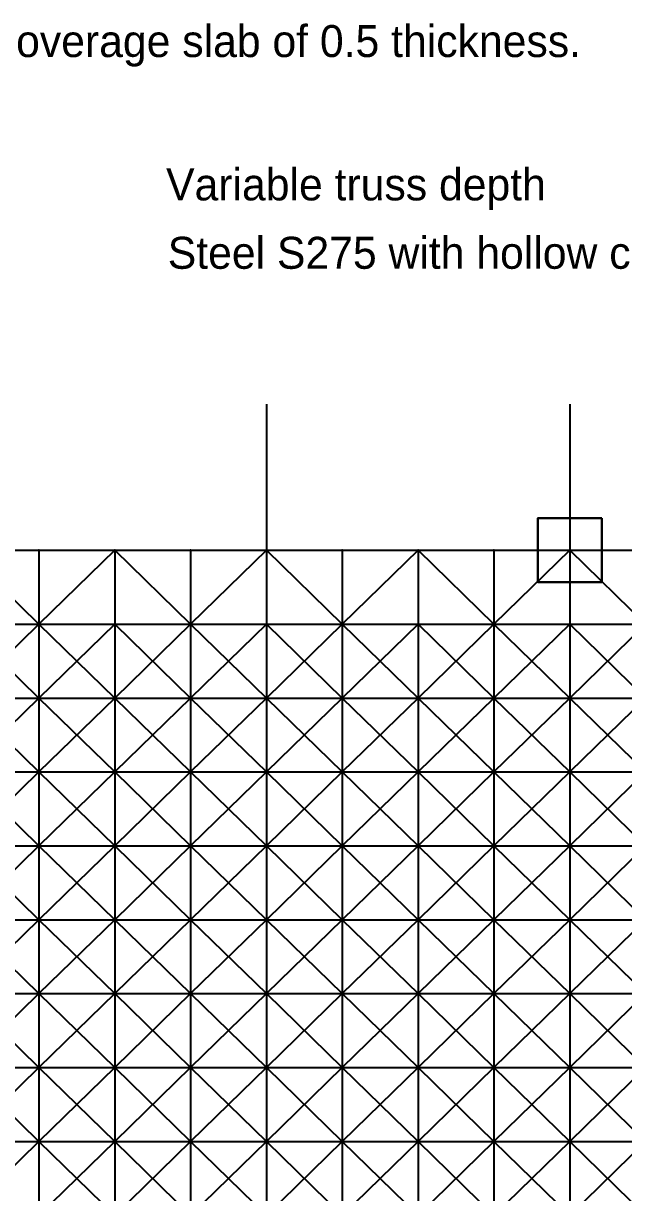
# Model space of a CAD drawing. Header units: millimetres. Extents: x -7.6 to 39, y -2.6 to 21.4.
# Drawn here: x 7.95 to 15.48, y 6.76 to 21.39 of the extents above; entities that cross this region are included whole.
import ezdxf

# ---------------------------------------------------------------- set-up
doc = ezdxf.new("R2010")
doc.units = ezdxf.units.MM
doc.linetypes.add('AM_ISO08W050x2', pattern=[9, 6, -0.75, 1.5, -0.75])
doc.layers.add('01_01_parede exterior', color=5, linetype='Continuous', lineweight=30)
for name, color, linetype in [('01_09_eixos', 124, 'AM_ISO08W050x2'), ('01_14_legenda_desenho', 252, 'Continuous'), ('Bars', 7, 'Continuous'), ('Fixed Nodes', 7, 'Continuous'), ('Nodes', 7, 'Continuous')]:
    doc.layers.add(name, color=color, linetype=linetype)

msp = doc.modelspace()

# ---------------------------------------------------------------- linework, layer by layer
at = {"layer": '01_01_parede exterior'}
msp.add_lwpolyline([(15.2, 15.2), (14.4, 15.2), (14.4, 14.4), (15.2, 14.4)], close=True, dxfattribs=at)
at = {"layer": '01_09_eixos'}
for p, q in [((11, 16.627), (11, -2.161)), ((14.8, 16.627), (14.8, -2.161)), ((-1.398, 14.8), (38.964, 14.8)), ((-1.398, 7.4), (38.964, 7.4))]:
    msp.add_line(p, q, dxfattribs=at)
msp.add_lwpolyline([(-1.398, 11.1), (38.964, 11.1)], dxfattribs=at)
at = {"layer": 'Bars'}
for points in [[(7.2, 14.8, 0), (8.15, 14.8, 0)], [(7.2, 14.8, 0), (8.15, 13.875, 0)], [(7.2, 14.8, 0), (8.15, 13.875, -0.8)], [(8.15, 14.8, 0), (8.15, 13.875, 0)], [(8.15, 14.8, 0), (9.1, 14.8, 0)], [(8.15, 14.8, 0), (8.15, 13.875, -0.8)], [(9.1, 14.8, 0), (8.15, 13.875, 0)], [(9.1, 14.8, 0), (8.15, 13.875, -0.8)], [(9.1, 14.8, 0), (9.1, 13.875, 0)], [(9.1, 14.8, 0), (10.05, 14.8, 0)], [(9.1, 14.8, 0), (9.1, 13.875, -0.8)], [(9.1, 14.8, 0), (10.05, 13.875, 0)], [(9.1, 14.8, 0), (10.05, 13.875, -0.8)], [(10.05, 14.8, 0), (10.05, 13.875, 0)], [(10.05, 14.8, 0), (11, 14.8, 0)], [(10.05, 14.8, 0), (10.05, 13.875, -0.8)], [(11, 14.8, 0), (10.05, 13.875, 0)], [(11, 14.8, 0), (10.05, 13.875, -0.8)], [(11, 14.8, 0), (11, 13.875, 0)], [(11, 14.8, 0), (11.95, 14.8, 0)], [(11, 14.8, 0), (11, 13.875, -0.8)], [(11, 14.8, 0), (11.95, 13.875, 0)], [(11, 14.8, 0), (11.95, 13.875, -0.8)], [(11.95, 14.8, 0), (11.95, 13.875, 0)], [(11.95, 14.8, 0), (12.9, 14.8, 0)], [(11.95, 14.8, 0), (11.95, 13.875, -0.8)], [(12.9, 14.8, 0), (11.95, 13.875, 0)], [(12.9, 14.8, 0), (11.95, 13.875, -0.8)], [(12.9, 14.8, 0), (12.9, 13.875, 0)], [(12.9, 14.8, 0), (13.85, 14.8, 0)], [(12.9, 14.8, 0), (12.9, 13.875, -0.8)], [(12.9, 14.8, 0), (13.85, 13.875, 0)], [(12.9, 14.8, 0), (13.85, 13.875, -0.8)], [(13.85, 14.8, 0), (13.85, 13.875, 0)], [(13.85, 14.8, 0), (14.8, 14.8, 0)], [(13.85, 14.8, 0), (13.85, 13.875, -0.8)], [(14.8, 14.8, 0), (13.85, 13.875, 0)], [(14.8, 14.8, 0), (13.85, 13.875, -0.8)], [(14.8, 14.8, 0), (14.8, 13.875, 0)], [(14.8, 14.8, 0), (15.75, 14.8, 0)], [(14.8, 14.8, 0), (14.8, 13.875, -0.8)], [(14.8, 14.8, 0), (15.75, 13.875, 0)], [(14.8, 14.8, 0), (15.75, 13.875, -0.8)], [(7.2, 13.875, 0), (8.15, 13.875, 0)], [(7.2, 13.875, -0.8), (8.15, 13.875, -0.8)], [(7.2, 13.875, 0), (8.15, 13.875, -0.8)], [(8.15, 13.875, 0), (7.2, 12.95, 0)], [(7.2, 13.875, -0.8), (8.15, 12.95, -0.8)], [(8.15, 13.875, -0.8), (7.2, 12.95, 0)], [(8.15, 13.875, 0), (8.15, 13.875, -0.8)], [(8.15, 13.875, 0), (8.15, 12.95, 0)], [(8.15, 13.875, -0.8), (8.15, 12.95, -0.8)], [(8.15, 13.875, 0), (9.1, 13.875, 0)], [(8.15, 13.875, -0.8), (9.1, 13.875, -0.8)], [(8.15, 13.875, -0.8), (9.1, 13.875, 0)], [(8.15, 13.875, -0.8), (8.15, 12.95, 0)], [(8.15, 13.875, 0), (9.1, 12.95, 0)], [(9.1, 13.875, -0.8), (8.15, 12.95, -0.8)], [(8.15, 13.875, -0.8), (9.1, 12.95, 0)], [(9.1, 13.875, 0), (9.1, 13.875, -0.8)], [(9.1, 13.875, 0), (9.1, 12.95, 0)], [(9.1, 13.875, -0.8), (9.1, 12.95, -0.8)], [(9.1, 13.875, 0), (10.05, 13.875, 0)], [(9.1, 13.875, -0.8), (10.05, 13.875, -0.8)], [(9.1, 13.875, 0), (10.05, 13.875, -0.8)], [(9.1, 13.875, -0.8), (9.1, 12.95, 0)], [(10.05, 13.875, 0), (9.1, 12.95, 0)], [(9.1, 13.875, -0.8), (10.05, 12.95, -0.8)], [(10.05, 13.875, -0.8), (9.1, 12.95, 0)], [(10.05, 13.875, 0), (10.05, 13.875, -0.8)], [(10.05, 13.875, 0), (10.05, 12.95, 0)], [(10.05, 13.875, -0.8), (10.05, 12.95, -0.8)], [(10.05, 13.875, 0), (11, 13.875, 0)], [(10.05, 13.875, -0.8), (11, 13.875, -0.8)], [(10.05, 13.875, -0.8), (11, 13.875, 0)], [(10.05, 13.875, -0.8), (10.05, 12.95, 0)], [(10.05, 13.875, 0), (11, 12.95, 0)], [(11, 13.875, -0.8), (10.05, 12.95, -0.8)], [(10.05, 13.875, -0.8), (11, 12.95, 0)], [(11, 13.875, 0), (11, 13.875, -0.8)], [(11, 13.875, 0), (11, 12.95, 0)], [(11, 13.875, -0.8), (11, 12.95, -0.8)], [(11, 13.875, 0), (11.95, 13.875, 0)], [(11, 13.875, -0.8), (11.95, 13.875, -0.8)], [(11, 13.875, 0), (11.95, 13.875, -0.8)], [(11, 13.875, -0.8), (11, 12.95, 0)], [(11.95, 13.875, 0), (11, 12.95, 0)], [(11, 13.875, -0.8), (11.95, 12.95, -0.8)], [(11.95, 13.875, -0.8), (11, 12.95, 0)], [(11.95, 13.875, 0), (11.95, 13.875, -0.8)], [(11.95, 13.875, 0), (11.95, 12.95, 0)], [(11.95, 13.875, -0.8), (11.95, 12.95, -0.8)], [(11.95, 13.875, 0), (12.9, 13.875, 0)], [(11.95, 13.875, -0.8), (12.9, 13.875, -0.8)], [(11.95, 13.875, -0.8), (12.9, 13.875, 0)], [(11.95, 13.875, -0.8), (11.95, 12.95, 0)], [(11.95, 13.875, 0), (12.9, 12.95, 0)], [(12.9, 13.875, -0.8), (11.95, 12.95, -0.8)], [(11.95, 13.875, -0.8), (12.9, 12.95, 0)], [(12.9, 13.875, 0), (12.9, 13.875, -0.8)], [(12.9, 13.875, 0), (12.9, 12.95, 0)], [(12.9, 13.875, -0.8), (12.9, 12.95, -0.8)], [(12.9, 13.875, 0), (13.85, 13.875, 0)], [(12.9, 13.875, -0.8), (13.85, 13.875, -0.8)], [(12.9, 13.875, 0), (13.85, 13.875, -0.8)], [(12.9, 13.875, -0.8), (12.9, 12.95, 0)], [(13.85, 13.875, 0), (12.9, 12.95, 0)], [(12.9, 13.875, -0.8), (13.85, 12.95, -0.8)], [(13.85, 13.875, -0.8), (12.9, 12.95, 0)], [(13.85, 13.875, 0), (13.85, 13.875, -0.8)], [(13.85, 13.875, 0), (13.85, 12.95, 0)], [(13.85, 13.875, -0.8), (13.85, 12.95, -0.8)], [(13.85, 13.875, 0), (14.8, 13.875, 0)], [(13.85, 13.875, -0.8), (14.8, 13.875, -0.8)], [(13.85, 13.875, -0.8), (14.8, 13.875, 0)], [(13.85, 13.875, -0.8), (13.85, 12.95, 0)], [(13.85, 13.875, 0), (14.8, 12.95, 0)], [(14.8, 13.875, -0.8), (13.85, 12.95, -0.8)], [(13.85, 13.875, -0.8), (14.8, 12.95, 0)], [(14.8, 13.875, 0), (14.8, 13.875, -0.8)], [(14.8, 13.875, 0), (14.8, 12.95, 0)], [(14.8, 13.875, -0.8), (14.8, 12.95, -0.8)], [(14.8, 13.875, 0), (15.75, 13.875, 0)], [(14.8, 13.875, -0.8), (15.75, 13.875, -0.8)], [(14.8, 13.875, 0), (15.75, 13.875, -0.8)], [(14.8, 13.875, -0.8), (14.8, 12.95, 0)], [(15.75, 13.875, 0), (14.8, 12.95, 0)], [(14.8, 13.875, -0.8), (15.75, 12.95, -0.8)], [(15.75, 13.875, -0.8), (14.8, 12.95, 0)], [(7.2, 12.95, 0), (8.15, 12.95, 0)], [(7.2, 12.95, -0.8), (8.15, 12.95, -0.8)], [(7.2, 12.95, 0), (8.15, 12.95, -0.8)], [(7.2, 12.95, 0), (8.15, 12.025, 0)], [(8.15, 12.95, -0.8), (7.2, 12.025, -0.8)], [(7.2, 12.95, 0), (8.15, 12.025, -0.8)], [(8.15, 12.95, 0), (8.15, 12.95, -0.8)], [(8.15, 12.95, 0), (8.15, 12.025, 0)], [(8.15, 12.95, -0.8), (8.15, 12.025, -0.8)], [(8.15, 12.95, 0), (9.1, 12.95, 0)], [(8.15, 12.95, -0.8), (9.1, 12.95, -0.8)], [(8.15, 12.95, -0.8), (9.1, 12.95, 0)], [(8.15, 12.95, 0), (8.15, 12.025, -0.8)], [(9.1, 12.95, 0), (8.15, 12.025, 0)], [(8.15, 12.95, -0.8), (9.1, 12.025, -0.8)], [(9.1, 12.95, 0), (8.15, 12.025, -0.8)], [(9.1, 12.95, 0), (9.1, 12.95, -0.8)], [(9.1, 12.95, 0), (9.1, 12.025, 0)], [(9.1, 12.95, -0.8), (9.1, 12.025, -0.8)], [(9.1, 12.95, 0), (10.05, 12.95, 0)], [(9.1, 12.95, -0.8), (10.05, 12.95, -0.8)], [(9.1, 12.95, 0), (10.05, 12.95, -0.8)], [(9.1, 12.95, 0), (9.1, 12.025, -0.8)], [(9.1, 12.95, 0), (10.05, 12.025, 0)], [(10.05, 12.95, -0.8), (9.1, 12.025, -0.8)], [(9.1, 12.95, 0), (10.05, 12.025, -0.8)], [(10.05, 12.95, 0), (10.05, 12.95, -0.8)], [(10.05, 12.95, 0), (10.05, 12.025, 0)], [(10.05, 12.95, -0.8), (10.05, 12.025, -0.8)], [(10.05, 12.95, 0), (11, 12.95, 0)], [(10.05, 12.95, -0.8), (11, 12.95, -0.8)], [(10.05, 12.95, -0.8), (11, 12.95, 0)], [(10.05, 12.95, 0), (10.05, 12.025, -0.8)], [(11, 12.95, 0), (10.05, 12.025, 0)], [(10.05, 12.95, -0.8), (11, 12.025, -0.8)], [(11, 12.95, 0), (10.05, 12.025, -0.8)], [(11, 12.95, 0), (11, 12.95, -0.8)], [(11, 12.95, 0), (11, 12.025, 0)], [(11, 12.95, -0.8), (11, 12.025, -0.8)], [(11, 12.95, 0), (11.95, 12.95, 0)], [(11, 12.95, -0.8), (11.95, 12.95, -0.8)], [(11, 12.95, 0), (11.95, 12.95, -0.8)], [(11, 12.95, 0), (11, 12.025, -0.8)], [(11, 12.95, 0), (11.95, 12.025, 0)], [(11.95, 12.95, -0.8), (11, 12.025, -0.8)], [(11, 12.95, 0), (11.95, 12.025, -0.8)], [(11.95, 12.95, 0), (11.95, 12.95, -0.8)], [(11.95, 12.95, 0), (11.95, 12.025, 0)], [(11.95, 12.95, -0.8), (11.95, 12.025, -0.8)], [(11.95, 12.95, 0), (12.9, 12.95, 0)], [(11.95, 12.95, -0.8), (12.9, 12.95, -0.8)], [(11.95, 12.95, -0.8), (12.9, 12.95, 0)], [(11.95, 12.95, 0), (11.95, 12.025, -0.8)], [(12.9, 12.95, 0), (11.95, 12.025, 0)], [(11.95, 12.95, -0.8), (12.9, 12.025, -0.8)], [(12.9, 12.95, 0), (11.95, 12.025, -0.8)], [(12.9, 12.95, 0), (12.9, 12.95, -0.8)], [(12.9, 12.95, 0), (12.9, 12.025, 0)], [(12.9, 12.95, -0.8), (12.9, 12.025, -0.8)], [(12.9, 12.95, 0), (13.85, 12.95, 0)], [(12.9, 12.95, -0.8), (13.85, 12.95, -0.8)], [(12.9, 12.95, 0), (13.85, 12.95, -0.8)], [(12.9, 12.95, 0), (12.9, 12.025, -0.8)], [(12.9, 12.95, 0), (13.85, 12.025, 0)], [(13.85, 12.95, -0.8), (12.9, 12.025, -0.8)], [(12.9, 12.95, 0), (13.85, 12.025, -0.8)], [(13.85, 12.95, 0), (13.85, 12.95, -0.8)], [(13.85, 12.95, 0), (13.85, 12.025, 0)], [(13.85, 12.95, -0.8), (13.85, 12.025, -0.8)], [(13.85, 12.95, 0), (14.8, 12.95, 0)], [(13.85, 12.95, -0.8), (14.8, 12.95, -0.8)], [(13.85, 12.95, -0.8), (14.8, 12.95, 0)], [(13.85, 12.95, 0), (13.85, 12.025, -0.8)], [(14.8, 12.95, 0), (13.85, 12.025, 0)], [(13.85, 12.95, -0.8), (14.8, 12.025, -0.8)], [(14.8, 12.95, 0), (13.85, 12.025, -0.8)], [(14.8, 12.95, 0), (14.8, 12.95, -0.8)], [(14.8, 12.95, 0), (14.8, 12.025, 0)], [(14.8, 12.95, -0.8), (14.8, 12.025, -0.8)], [(14.8, 12.95, 0), (15.75, 12.95, 0)], [(14.8, 12.95, -0.8), (15.75, 12.95, -0.8)], [(14.8, 12.95, 0), (15.75, 12.95, -0.8)], [(14.8, 12.95, 0), (14.8, 12.025, -0.8)], [(14.8, 12.95, 0), (15.75, 12.025, 0)], [(15.75, 12.95, -0.8), (14.8, 12.025, -0.8)], [(14.8, 12.95, 0), (15.75, 12.025, -0.8)], [(7.2, 12.025, 0), (8.15, 12.025, 0)], [(7.2, 12.025, -0.8), (8.15, 12.025, -0.8)], [(7.2, 12.025, 0), (8.15, 12.025, -0.8)], [(8.15, 12.025, 0), (7.2, 11.1, 0)], [(7.2, 12.025, -0.8), (8.15, 11.1, -0.8)], [(8.15, 12.025, -0.8), (7.2, 11.1, 0)], [(8.15, 12.025, 0), (8.15, 12.025, -0.8)], [(8.15, 12.025, 0), (8.15, 11.1, 0)], [(8.15, 12.025, -0.8), (8.15, 11.1, -0.8)], [(8.15, 12.025, 0), (9.1, 12.025, 0)], [(8.15, 12.025, -0.8), (9.1, 12.025, -0.8)], [(8.15, 12.025, -0.8), (9.1, 12.025, 0)], [(8.15, 12.025, -0.8), (8.15, 11.1, 0)], [(8.15, 12.025, 0), (9.1, 11.1, 0)], [(9.1, 12.025, -0.8), (8.15, 11.1, -0.8)], [(8.15, 12.025, -0.8), (9.1, 11.1, 0)], [(9.1, 12.025, 0), (9.1, 12.025, -0.8)], [(9.1, 12.025, 0), (9.1, 11.1, 0)], [(9.1, 12.025, -0.8), (9.1, 11.1, -0.8)], [(9.1, 12.025, 0), (10.05, 12.025, 0)], [(9.1, 12.025, -0.8), (10.05, 12.025, -0.8)], [(9.1, 12.025, 0), (10.05, 12.025, -0.8)], [(9.1, 12.025, -0.8), (9.1, 11.1, 0)], [(10.05, 12.025, 0), (9.1, 11.1, 0)], [(9.1, 12.025, -0.8), (10.05, 11.1, -0.8)], [(10.05, 12.025, -0.8), (9.1, 11.1, 0)], [(10.05, 12.025, 0), (10.05, 12.025, -0.8)], [(10.05, 12.025, 0), (10.05, 11.1, 0)], [(10.05, 12.025, -0.8), (10.05, 11.1, -0.8)], [(10.05, 12.025, 0), (11, 12.025, 0)], [(10.05, 12.025, -0.8), (11, 12.025, -0.8)], [(10.05, 12.025, -0.8), (11, 12.025, 0)], [(10.05, 12.025, -0.8), (10.05, 11.1, 0)], [(10.05, 12.025, 0), (11, 11.1, 0)], [(11, 12.025, -0.8), (10.05, 11.1, -0.8)], [(10.05, 12.025, -0.8), (11, 11.1, 0)], [(11, 12.025, 0), (11, 12.025, -0.8)], [(11, 12.025, 0), (11, 11.1, 0)], [(11, 12.025, -0.8), (11, 11.1, -0.8)], [(11, 12.025, 0), (11.95, 12.025, 0)], [(11, 12.025, -0.8), (11.95, 12.025, -0.8)], [(11, 12.025, 0), (11.95, 12.025, -0.8)], [(11, 12.025, -0.8), (11, 11.1, 0)], [(11.95, 12.025, 0), (11, 11.1, 0)], [(11, 12.025, -0.8), (11.95, 11.1, -0.8)], [(11.95, 12.025, -0.8), (11, 11.1, 0)], [(11.95, 12.025, 0), (11.95, 12.025, -0.8)], [(11.95, 12.025, 0), (11.95, 11.1, 0)], [(11.95, 12.025, -0.8), (11.95, 11.1, -0.8)], [(11.95, 12.025, 0), (12.9, 12.025, 0)], [(11.95, 12.025, -0.8), (12.9, 12.025, -0.8)], [(11.95, 12.025, -0.8), (12.9, 12.025, 0)], [(11.95, 12.025, -0.8), (11.95, 11.1, 0)], [(11.95, 12.025, 0), (12.9, 11.1, 0)], [(12.9, 12.025, -0.8), (11.95, 11.1, -0.8)], [(11.95, 12.025, -0.8), (12.9, 11.1, 0)], [(12.9, 12.025, 0), (12.9, 12.025, -0.8)], [(12.9, 12.025, 0), (12.9, 11.1, 0)], [(12.9, 12.025, -0.8), (12.9, 11.1, -0.8)], [(12.9, 12.025, 0), (13.85, 12.025, 0)], [(12.9, 12.025, -0.8), (13.85, 12.025, -0.8)], [(12.9, 12.025, 0), (13.85, 12.025, -0.8)], [(12.9, 12.025, -0.8), (12.9, 11.1, 0)], [(13.85, 12.025, 0), (12.9, 11.1, 0)], [(12.9, 12.025, -0.8), (13.85, 11.1, -0.8)], [(13.85, 12.025, -0.8), (12.9, 11.1, 0)], [(13.85, 12.025, 0), (13.85, 12.025, -0.8)], [(13.85, 12.025, 0), (13.85, 11.1, 0)], [(13.85, 12.025, -0.8), (13.85, 11.1, -0.8)], [(13.85, 12.025, 0), (14.8, 12.025, 0)], [(13.85, 12.025, -0.8), (14.8, 12.025, -0.8)], [(13.85, 12.025, -0.8), (14.8, 12.025, 0)], [(13.85, 12.025, -0.8), (13.85, 11.1, 0)], [(13.85, 12.025, 0), (14.8, 11.1, 0)], [(14.8, 12.025, -0.8), (13.85, 11.1, -0.8)], [(13.85, 12.025, -0.8), (14.8, 11.1, 0)], [(14.8, 12.025, 0), (14.8, 12.025, -0.8)], [(14.8, 12.025, 0), (14.8, 11.1, 0)], [(14.8, 12.025, -0.8), (14.8, 11.1, -0.8)], [(14.8, 12.025, 0), (15.75, 12.025, 0)], [(14.8, 12.025, -0.8), (15.75, 12.025, -0.8)], [(14.8, 12.025, 0), (15.75, 12.025, -0.8)], [(14.8, 12.025, -0.8), (14.8, 11.1, 0)], [(15.75, 12.025, 0), (14.8, 11.1, 0)], [(14.8, 12.025, -0.8), (15.75, 11.1, -0.8)], [(15.75, 12.025, -0.8), (14.8, 11.1, 0)], [(7.2, 11.1, 0), (8.15, 11.1, 0)], [(7.2, 11.1, -0.8), (8.15, 11.1, -0.8)], [(7.2, 11.1, 0), (8.15, 11.1, -0.8)], [(7.2, 11.1, 0), (8.15, 10.175, 0)], [(8.15, 11.1, -0.8), (7.2, 10.175, -0.8)], [(7.2, 11.1, 0), (8.15, 10.175, -0.8)], [(8.15, 11.1, 0), (8.15, 11.1, -0.8)], [(8.15, 11.1, 0), (8.15, 10.175, 0)], [(8.15, 11.1, -0.8), (8.15, 10.175, -0.8)], [(8.15, 11.1, 0), (9.1, 11.1, 0)], [(8.15, 11.1, -0.8), (9.1, 11.1, -0.8)], [(8.15, 11.1, -0.8), (9.1, 11.1, 0)], [(8.15, 11.1, 0), (8.15, 10.175, -0.8)], [(9.1, 11.1, 0), (8.15, 10.175, 0)], [(8.15, 11.1, -0.8), (9.1, 10.175, -0.8)], [(9.1, 11.1, 0), (8.15, 10.175, -0.8)], [(9.1, 11.1, 0), (9.1, 11.1, -0.8)], [(9.1, 11.1, 0), (9.1, 10.175, 0)], [(9.1, 11.1, -0.8), (9.1, 10.175, -0.8)], [(9.1, 11.1, 0), (10.05, 11.1, 0)], [(9.1, 11.1, -0.8), (10.05, 11.1, -0.8)], [(9.1, 11.1, 0), (10.05, 11.1, -0.8)], [(9.1, 11.1, 0), (9.1, 10.175, -0.8)], [(9.1, 11.1, 0), (10.05, 10.175, 0)], [(10.05, 11.1, -0.8), (9.1, 10.175, -0.8)], [(9.1, 11.1, 0), (10.05, 10.175, -0.8)], [(10.05, 11.1, 0), (10.05, 11.1, -0.8)], [(10.05, 11.1, 0), (10.05, 10.175, 0)], [(10.05, 11.1, -0.8), (10.05, 10.175, -0.8)], [(10.05, 11.1, 0), (11, 11.1, 0)], [(10.05, 11.1, -0.8), (11, 11.1, -0.8)], [(10.05, 11.1, -0.8), (11, 11.1, 0)], [(10.05, 11.1, 0), (10.05, 10.175, -0.8)], [(11, 11.1, 0), (10.05, 10.175, 0)], [(10.05, 11.1, -0.8), (11, 10.175, -0.8)], [(11, 11.1, 0), (10.05, 10.175, -0.8)], [(11, 11.1, 0), (11, 11.1, -0.8)], [(11, 11.1, 0), (11, 10.175, 0)], [(11, 11.1, -0.8), (11, 10.175, -0.8)], [(11, 11.1, 0), (11.95, 11.1, 0)], [(11, 11.1, -0.8), (11.95, 11.1, -0.8)], [(11, 11.1, 0), (11.95, 11.1, -0.8)], [(11, 11.1, 0), (11, 10.175, -0.8)], [(11, 11.1, 0), (11.95, 10.175, 0)], [(11.95, 11.1, -0.8), (11, 10.175, -0.8)], [(11, 11.1, 0), (11.95, 10.175, -0.8)], [(11.95, 11.1, 0), (11.95, 11.1, -0.8)], [(11.95, 11.1, 0), (11.95, 10.175, 0)], [(11.95, 11.1, -0.8), (11.95, 10.175, -0.8)], [(11.95, 11.1, 0), (12.9, 11.1, 0)], [(11.95, 11.1, -0.8), (12.9, 11.1, -0.8)], [(11.95, 11.1, -0.8), (12.9, 11.1, 0)], [(11.95, 11.1, 0), (11.95, 10.175, -0.8)], [(12.9, 11.1, 0), (11.95, 10.175, 0)], [(11.95, 11.1, -0.8), (12.9, 10.175, -0.8)], [(12.9, 11.1, 0), (11.95, 10.175, -0.8)], [(12.9, 11.1, 0), (12.9, 11.1, -0.8)], [(12.9, 11.1, 0), (12.9, 10.175, 0)], [(12.9, 11.1, -0.8), (12.9, 10.175, -0.8)], [(12.9, 11.1, 0), (13.85, 11.1, 0)], [(12.9, 11.1, -0.8), (13.85, 11.1, -0.8)], [(12.9, 11.1, 0), (13.85, 11.1, -0.8)], [(12.9, 11.1, 0), (12.9, 10.175, -0.8)], [(12.9, 11.1, 0), (13.85, 10.175, 0)], [(13.85, 11.1, -0.8), (12.9, 10.175, -0.8)], [(12.9, 11.1, 0), (13.85, 10.175, -0.8)], [(13.85, 11.1, 0), (13.85, 11.1, -0.8)], [(13.85, 11.1, 0), (13.85, 10.175, 0)], [(13.85, 11.1, -0.8), (13.85, 10.175, -0.8)], [(13.85, 11.1, 0), (14.8, 11.1, 0)], [(13.85, 11.1, -0.8), (14.8, 11.1, -0.8)], [(13.85, 11.1, -0.8), (14.8, 11.1, 0)], [(13.85, 11.1, 0), (13.85, 10.175, -0.8)], [(14.8, 11.1, 0), (13.85, 10.175, 0)], [(13.85, 11.1, -0.8), (14.8, 10.175, -0.8)], [(14.8, 11.1, 0), (13.85, 10.175, -0.8)], [(14.8, 11.1, 0), (14.8, 11.1, -0.8)], [(14.8, 11.1, 0), (14.8, 10.175, 0)], [(14.8, 11.1, -0.8), (14.8, 10.175, -0.8)], [(14.8, 11.1, 0), (15.75, 11.1, 0)], [(14.8, 11.1, -0.8), (15.75, 11.1, -0.8)], [(14.8, 11.1, 0), (15.75, 11.1, -0.8)], [(14.8, 11.1, 0), (14.8, 10.175, -0.8)], [(14.8, 11.1, 0), (15.75, 10.175, 0)], [(15.75, 11.1, -0.8), (14.8, 10.175, -0.8)], [(14.8, 11.1, 0), (15.75, 10.175, -0.8)], [(7.2, 10.175, 0), (8.15, 10.175, 0)], [(7.2, 10.175, -0.8), (8.15, 10.175, -0.8)], [(7.2, 10.175, 0), (8.15, 10.175, -0.8)], [(8.15, 10.175, 0), (7.2, 9.25, 0)], [(7.2, 10.175, -0.8), (8.15, 9.25, -0.8)], [(8.15, 10.175, -0.8), (7.2, 9.25, 0)], [(8.15, 10.175, 0), (8.15, 10.175, -0.8)], [(8.15, 10.175, 0), (8.15, 9.25, 0)], [(8.15, 10.175, -0.8), (8.15, 9.25, -0.8)], [(8.15, 10.175, 0), (9.1, 10.175, 0)], [(8.15, 10.175, -0.8), (9.1, 10.175, -0.8)], [(8.15, 10.175, -0.8), (9.1, 10.175, 0)], [(8.15, 10.175, -0.8), (8.15, 9.25, 0)], [(8.15, 10.175, 0), (9.1, 9.25, 0)], [(9.1, 10.175, -0.8), (8.15, 9.25, -0.8)], [(8.15, 10.175, -0.8), (9.1, 9.25, 0)], [(9.1, 10.175, 0), (9.1, 10.175, -0.8)], [(9.1, 10.175, 0), (9.1, 9.25, 0)], [(9.1, 10.175, -0.8), (9.1, 9.25, -0.8)], [(9.1, 10.175, 0), (10.05, 10.175, 0)], [(9.1, 10.175, -0.8), (10.05, 10.175, -0.8)], [(9.1, 10.175, 0), (10.05, 10.175, -0.8)], [(9.1, 10.175, -0.8), (9.1, 9.25, 0)], [(10.05, 10.175, 0), (9.1, 9.25, 0)], [(9.1, 10.175, -0.8), (10.05, 9.25, -0.8)], [(10.05, 10.175, -0.8), (9.1, 9.25, 0)], [(10.05, 10.175, 0), (10.05, 10.175, -0.8)], [(10.05, 10.175, 0), (10.05, 9.25, 0)], [(10.05, 10.175, -0.8), (10.05, 9.25, -0.8)], [(10.05, 10.175, 0), (11, 10.175, 0)], [(10.05, 10.175, -0.8), (11, 10.175, -0.8)], [(10.05, 10.175, -0.8), (11, 10.175, 0)], [(10.05, 10.175, -0.8), (10.05, 9.25, 0)], [(10.05, 10.175, 0), (11, 9.25, 0)], [(11, 10.175, -0.8), (10.05, 9.25, -0.8)], [(10.05, 10.175, -0.8), (11, 9.25, 0)], [(11, 10.175, 0), (11, 10.175, -0.8)], [(11, 10.175, 0), (11, 9.25, 0)], [(11, 10.175, -0.8), (11, 9.25, -0.8)], [(11, 10.175, 0), (11.95, 10.175, 0)], [(11, 10.175, -0.8), (11.95, 10.175, -0.8)], [(11, 10.175, 0), (11.95, 10.175, -0.8)], [(11, 10.175, -0.8), (11, 9.25, 0)], [(11.95, 10.175, 0), (11, 9.25, 0)], [(11, 10.175, -0.8), (11.95, 9.25, -0.8)], [(11.95, 10.175, -0.8), (11, 9.25, 0)], [(11.95, 10.175, 0), (11.95, 10.175, -0.8)], [(11.95, 10.175, 0), (11.95, 9.25, 0)], [(11.95, 10.175, -0.8), (11.95, 9.25, -0.8)], [(11.95, 10.175, 0), (12.9, 10.175, 0)], [(11.95, 10.175, -0.8), (12.9, 10.175, -0.8)], [(11.95, 10.175, -0.8), (12.9, 10.175, 0)], [(11.95, 10.175, -0.8), (11.95, 9.25, 0)], [(11.95, 10.175, 0), (12.9, 9.25, 0)], [(12.9, 10.175, -0.8), (11.95, 9.25, -0.8)], [(11.95, 10.175, -0.8), (12.9, 9.25, 0)], [(12.9, 10.175, 0), (12.9, 10.175, -0.8)], [(12.9, 10.175, 0), (12.9, 9.25, 0)], [(12.9, 10.175, -0.8), (12.9, 9.25, -0.8)], [(12.9, 10.175, 0), (13.85, 10.175, 0)], [(12.9, 10.175, -0.8), (13.85, 10.175, -0.8)], [(12.9, 10.175, 0), (13.85, 10.175, -0.8)], [(12.9, 10.175, -0.8), (12.9, 9.25, 0)], [(13.85, 10.175, 0), (12.9, 9.25, 0)], [(12.9, 10.175, -0.8), (13.85, 9.25, -0.8)], [(13.85, 10.175, -0.8), (12.9, 9.25, 0)], [(13.85, 10.175, 0), (13.85, 10.175, -0.8)], [(13.85, 10.175, 0), (13.85, 9.25, 0)], [(13.85, 10.175, -0.8), (13.85, 9.25, -0.8)], [(13.85, 10.175, 0), (14.8, 10.175, 0)], [(13.85, 10.175, -0.8), (14.8, 10.175, -0.8)], [(13.85, 10.175, -0.8), (14.8, 10.175, 0)], [(13.85, 10.175, -0.8), (13.85, 9.25, 0)], [(13.85, 10.175, 0), (14.8, 9.25, 0)], [(14.8, 10.175, -0.8), (13.85, 9.25, -0.8)], [(13.85, 10.175, -0.8), (14.8, 9.25, 0)], [(14.8, 10.175, 0), (14.8, 10.175, -0.8)], [(14.8, 10.175, 0), (14.8, 9.25, 0)], [(14.8, 10.175, -0.8), (14.8, 9.25, -0.8)], [(14.8, 10.175, 0), (15.75, 10.175, 0)], [(14.8, 10.175, -0.8), (15.75, 10.175, -0.8)], [(14.8, 10.175, 0), (15.75, 10.175, -0.8)], [(14.8, 10.175, -0.8), (14.8, 9.25, 0)], [(15.75, 10.175, 0), (14.8, 9.25, 0)], [(14.8, 10.175, -0.8), (15.75, 9.25, -0.8)], [(15.75, 10.175, -0.8), (14.8, 9.25, 0)], [(7.2, 9.25, 0), (8.15, 9.25, 0)], [(7.2, 9.25, -0.8), (8.15, 9.25, -0.8)], [(7.2, 9.25, 0), (8.15, 9.25, -0.8)], [(7.2, 9.25, 0), (8.15, 8.325, 0)], [(8.15, 9.25, -0.8), (7.2, 8.325, -0.8)], [(7.2, 9.25, 0), (8.15, 8.325, -0.8)], [(8.15, 9.25, 0), (8.15, 9.25, -0.8)], [(8.15, 9.25, 0), (8.15, 8.325, 0)], [(8.15, 9.25, -0.8), (8.15, 8.325, -0.8)], [(8.15, 9.25, 0), (9.1, 9.25, 0)], [(8.15, 9.25, -0.8), (9.1, 9.25, -0.8)], [(8.15, 9.25, -0.8), (9.1, 9.25, 0)], [(8.15, 9.25, 0), (8.15, 8.325, -0.8)], [(9.1, 9.25, 0), (8.15, 8.325, 0)], [(8.15, 9.25, -0.8), (9.1, 8.325, -0.8)], [(9.1, 9.25, 0), (8.15, 8.325, -0.8)], [(9.1, 9.25, 0), (9.1, 9.25, -0.8)], [(9.1, 9.25, 0), (9.1, 8.325, 0)], [(9.1, 9.25, -0.8), (9.1, 8.325, -0.8)], [(9.1, 9.25, 0), (10.05, 9.25, 0)], [(9.1, 9.25, -0.8), (10.05, 9.25, -0.8)], [(9.1, 9.25, 0), (10.05, 9.25, -0.8)], [(9.1, 9.25, 0), (9.1, 8.325, -0.8)], [(9.1, 9.25, 0), (10.05, 8.325, 0)], [(10.05, 9.25, -0.8), (9.1, 8.325, -0.8)], [(9.1, 9.25, 0), (10.05, 8.325, -0.8)], [(10.05, 9.25, 0), (10.05, 9.25, -0.8)], [(10.05, 9.25, 0), (10.05, 8.325, 0)], [(10.05, 9.25, -0.8), (10.05, 8.325, -0.8)], [(10.05, 9.25, 0), (11, 9.25, 0)], [(10.05, 9.25, -0.8), (11, 9.25, -0.8)], [(10.05, 9.25, -0.8), (11, 9.25, 0)], [(10.05, 9.25, 0), (10.05, 8.325, -0.8)], [(11, 9.25, 0), (10.05, 8.325, 0)], [(10.05, 9.25, -0.8), (11, 8.325, -0.8)], [(11, 9.25, 0), (10.05, 8.325, -0.8)], [(11, 9.25, 0), (11, 9.25, -0.8)], [(11, 9.25, 0), (11, 8.325, 0)], [(11, 9.25, -0.8), (11, 8.325, -0.8)], [(11, 9.25, 0), (11.95, 9.25, 0)], [(11, 9.25, -0.8), (11.95, 9.25, -0.8)], [(11, 9.25, 0), (11.95, 9.25, -0.8)], [(11, 9.25, 0), (11, 8.325, -0.8)], [(11, 9.25, 0), (11.95, 8.325, 0)], [(11.95, 9.25, -0.8), (11, 8.325, -0.8)], [(11, 9.25, 0), (11.95, 8.325, -0.8)], [(11.95, 9.25, 0), (11.95, 9.25, -0.8)], [(11.95, 9.25, 0), (11.95, 8.325, 0)], [(11.95, 9.25, -0.8), (11.95, 8.325, -0.8)], [(11.95, 9.25, 0), (12.9, 9.25, 0)], [(11.95, 9.25, -0.8), (12.9, 9.25, -0.8)], [(11.95, 9.25, -0.8), (12.9, 9.25, 0)], [(11.95, 9.25, 0), (11.95, 8.325, -0.8)], [(12.9, 9.25, 0), (11.95, 8.325, 0)], [(11.95, 9.25, -0.8), (12.9, 8.325, -0.8)], [(12.9, 9.25, 0), (11.95, 8.325, -0.8)], [(12.9, 9.25, 0), (12.9, 9.25, -0.8)], [(12.9, 9.25, 0), (12.9, 8.325, 0)], [(12.9, 9.25, -0.8), (12.9, 8.325, -0.8)], [(12.9, 9.25, 0), (13.85, 9.25, 0)], [(12.9, 9.25, -0.8), (13.85, 9.25, -0.8)], [(12.9, 9.25, 0), (13.85, 9.25, -0.8)], [(12.9, 9.25, 0), (12.9, 8.325, -0.8)], [(12.9, 9.25, 0), (13.85, 8.325, 0)], [(13.85, 9.25, -0.8), (12.9, 8.325, -0.8)], [(12.9, 9.25, 0), (13.85, 8.325, -0.8)], [(13.85, 9.25, 0), (13.85, 9.25, -0.8)], [(13.85, 9.25, 0), (13.85, 8.325, 0)], [(13.85, 9.25, -0.8), (13.85, 8.325, -0.8)], [(13.85, 9.25, 0), (14.8, 9.25, 0)], [(13.85, 9.25, -0.8), (14.8, 9.25, -0.8)], [(13.85, 9.25, -0.8), (14.8, 9.25, 0)], [(13.85, 9.25, 0), (13.85, 8.325, -0.8)], [(14.8, 9.25, 0), (13.85, 8.325, 0)], [(13.85, 9.25, -0.8), (14.8, 8.325, -0.8)], [(14.8, 9.25, 0), (13.85, 8.325, -0.8)], [(14.8, 9.25, 0), (14.8, 9.25, -0.8)], [(14.8, 9.25, 0), (14.8, 8.325, 0)], [(14.8, 9.25, -0.8), (14.8, 8.325, -0.8)], [(14.8, 9.25, 0), (15.75, 9.25, 0)], [(14.8, 9.25, -0.8), (15.75, 9.25, -0.8)], [(14.8, 9.25, 0), (15.75, 9.25, -0.8)], [(14.8, 9.25, 0), (14.8, 8.325, -0.8)], [(14.8, 9.25, 0), (15.75, 8.325, 0)], [(15.75, 9.25, -0.8), (14.8, 8.325, -0.8)], [(14.8, 9.25, 0), (15.75, 8.325, -0.8)], [(7.2, 8.325, 0), (8.15, 8.325, 0)], [(7.2, 8.325, -0.8), (8.15, 8.325, -0.8)], [(7.2, 8.325, 0), (8.15, 8.325, -0.8)], [(8.15, 8.325, 0), (7.2, 7.4, 0)], [(7.2, 8.325, -0.8), (8.15, 7.4, -0.8)], [(8.15, 8.325, -0.8), (7.2, 7.4, 0)], [(8.15, 8.325, 0), (8.15, 8.325, -0.8)], [(8.15, 8.325, 0), (8.15, 7.4, 0)], [(8.15, 8.325, -0.8), (8.15, 7.4, -0.8)], [(8.15, 8.325, 0), (9.1, 8.325, 0)], [(8.15, 8.325, -0.8), (9.1, 8.325, -0.8)], [(8.15, 8.325, -0.8), (9.1, 8.325, 0)], [(8.15, 8.325, -0.8), (8.15, 7.4, 0)], [(8.15, 8.325, 0), (9.1, 7.4, 0)], [(9.1, 8.325, -0.8), (8.15, 7.4, -0.8)], [(8.15, 8.325, -0.8), (9.1, 7.4, 0)], [(9.1, 8.325, 0), (9.1, 8.325, -0.8)], [(9.1, 8.325, 0), (9.1, 7.4, 0)], [(9.1, 8.325, -0.8), (9.1, 7.4, -0.8)], [(9.1, 8.325, 0), (10.05, 8.325, 0)], [(9.1, 8.325, -0.8), (10.05, 8.325, -0.8)], [(9.1, 8.325, 0), (10.05, 8.325, -0.8)], [(9.1, 8.325, -0.8), (9.1, 7.4, 0)], [(10.05, 8.325, 0), (9.1, 7.4, 0)], [(9.1, 8.325, -0.8), (10.05, 7.4, -0.8)], [(10.05, 8.325, -0.8), (9.1, 7.4, 0)], [(10.05, 8.325, 0), (10.05, 8.325, -0.8)], [(10.05, 8.325, 0), (10.05, 7.4, 0)], [(10.05, 8.325, -0.8), (10.05, 7.4, -0.8)], [(10.05, 8.325, 0), (11, 8.325, 0)], [(10.05, 8.325, -0.8), (11, 8.325, -0.8)], [(10.05, 8.325, -0.8), (11, 8.325, 0)], [(10.05, 8.325, -0.8), (10.05, 7.4, 0)], [(10.05, 8.325, 0), (11, 7.4, 0)], [(11, 8.325, -0.8), (10.05, 7.4, -0.8)], [(10.05, 8.325, -0.8), (11, 7.4, 0)], [(11, 8.325, 0), (11, 8.325, -0.8)], [(11, 8.325, 0), (11, 7.4, 0)], [(11, 8.325, -0.8), (11, 7.4, -0.8)], [(11, 8.325, 0), (11.95, 8.325, 0)], [(11, 8.325, -0.8), (11.95, 8.325, -0.8)], [(11, 8.325, 0), (11.95, 8.325, -0.8)], [(11, 8.325, -0.8), (11, 7.4, 0)], [(11.95, 8.325, 0), (11, 7.4, 0)], [(11, 8.325, -0.8), (11.95, 7.4, -0.8)], [(11.95, 8.325, -0.8), (11, 7.4, 0)], [(11.95, 8.325, 0), (11.95, 8.325, -0.8)], [(11.95, 8.325, 0), (11.95, 7.4, 0)], [(11.95, 8.325, -0.8), (11.95, 7.4, -0.8)], [(11.95, 8.325, 0), (12.9, 8.325, 0)], [(11.95, 8.325, -0.8), (12.9, 8.325, -0.8)], [(11.95, 8.325, -0.8), (12.9, 8.325, 0)], [(11.95, 8.325, -0.8), (11.95, 7.4, 0)], [(11.95, 8.325, 0), (12.9, 7.4, 0)], [(12.9, 8.325, -0.8), (11.95, 7.4, -0.8)], [(11.95, 8.325, -0.8), (12.9, 7.4, 0)], [(12.9, 8.325, 0), (12.9, 8.325, -0.8)], [(12.9, 8.325, 0), (12.9, 7.4, 0)], [(12.9, 8.325, -0.8), (12.9, 7.4, -0.8)], [(12.9, 8.325, 0), (13.85, 8.325, 0)], [(12.9, 8.325, -0.8), (13.85, 8.325, -0.8)], [(12.9, 8.325, 0), (13.85, 8.325, -0.8)], [(12.9, 8.325, -0.8), (12.9, 7.4, 0)], [(13.85, 8.325, 0), (12.9, 7.4, 0)], [(12.9, 8.325, -0.8), (13.85, 7.4, -0.8)], [(13.85, 8.325, -0.8), (12.9, 7.4, 0)], [(13.85, 8.325, 0), (13.85, 8.325, -0.8)], [(13.85, 8.325, 0), (13.85, 7.4, 0)], [(13.85, 8.325, -0.8), (13.85, 7.4, -0.8)], [(13.85, 8.325, 0), (14.8, 8.325, 0)], [(13.85, 8.325, -0.8), (14.8, 8.325, -0.8)], [(13.85, 8.325, -0.8), (14.8, 8.325, 0)], [(13.85, 8.325, -0.8), (13.85, 7.4, 0)], [(13.85, 8.325, 0), (14.8, 7.4, 0)], [(14.8, 8.325, -0.8), (13.85, 7.4, -0.8)], [(13.85, 8.325, -0.8), (14.8, 7.4, 0)], [(14.8, 8.325, 0), (14.8, 8.325, -0.8)], [(14.8, 8.325, 0), (14.8, 7.4, 0)], [(14.8, 8.325, -0.8), (14.8, 7.4, -0.8)], [(14.8, 8.325, 0), (15.75, 8.325, 0)], [(14.8, 8.325, -0.8), (15.75, 8.325, -0.8)], [(14.8, 8.325, 0), (15.75, 8.325, -0.8)], [(14.8, 8.325, -0.8), (14.8, 7.4, 0)], [(15.75, 8.325, 0), (14.8, 7.4, 0)], [(14.8, 8.325, -0.8), (15.75, 7.4, -0.8)], [(15.75, 8.325, -0.8), (14.8, 7.4, 0)], [(7.2, 7.4, 0), (8.15, 7.4, 0)], [(7.2, 7.4, -0.8), (8.15, 7.4, -0.8)], [(7.2, 7.4, 0), (8.15, 7.4, -0.8)], [(8.15, 7.4, -0.8), (7.2, 6.475, -0.8)], [(8.15, 7.4, 0), (8.15, 7.4, -0.8)], [(8.15, 7.4, 0), (8.15, 6.475, 0)], [(8.15, 7.4, -0.8), (8.15, 6.475, -0.8)], [(8.15, 7.4, 0), (9.1, 7.4, 0)], [(8.15, 7.4, -0.8), (9.1, 7.4, -0.8)], [(8.15, 7.4, -0.8), (9.1, 7.4, 0)], [(8.15, 7.4, 0), (8.15, 6.475, -0.8)], [(9.1, 7.4, 0), (8.15, 6.475, 0)], [(8.15, 7.4, -0.8), (9.1, 6.475, -0.8)], [(9.1, 7.4, 0), (8.15, 6.475, -0.8)], [(9.1, 7.4, 0), (9.1, 7.4, -0.8)], [(9.1, 7.4, 0), (9.1, 6.475, 0)], [(9.1, 7.4, -0.8), (9.1, 6.475, -0.8)], [(9.1, 7.4, 0), (10.05, 7.4, 0)], [(9.1, 7.4, -0.8), (10.05, 7.4, -0.8)], [(9.1, 7.4, 0), (10.05, 7.4, -0.8)], [(9.1, 7.4, 0), (9.1, 6.475, -0.8)], [(9.1, 7.4, 0), (10.05, 6.475, 0)], [(10.05, 7.4, -0.8), (9.1, 6.475, -0.8)], [(9.1, 7.4, 0), (10.05, 6.475, -0.8)], [(10.05, 7.4, 0), (10.05, 7.4, -0.8)], [(10.05, 7.4, 0), (10.05, 6.475, 0)], [(10.05, 7.4, -0.8), (10.05, 6.475, -0.8)], [(10.05, 7.4, 0), (11, 7.4, 0)], [(10.05, 7.4, -0.8), (11, 7.4, -0.8)], [(10.05, 7.4, -0.8), (11, 7.4, 0)], [(10.05, 7.4, 0), (10.05, 6.475, -0.8)], [(11, 7.4, 0), (10.05, 6.475, 0)], [(10.05, 7.4, -0.8), (11, 6.475, -0.8)], [(11, 7.4, 0), (10.05, 6.475, -0.8)], [(11, 7.4, 0), (11, 7.4, -0.8)], [(11, 7.4, 0), (11, 6.475, 0)], [(11, 7.4, -0.8), (11, 6.475, -0.8)], [(11, 7.4, 0), (11.95, 7.4, 0)], [(11, 7.4, -0.8), (11.95, 7.4, -0.8)], [(11, 7.4, 0), (11.95, 7.4, -0.8)], [(11, 7.4, 0), (11, 6.475, -0.8)], [(11, 7.4, 0), (11.95, 6.475, 0)], [(11.95, 7.4, -0.8), (11, 6.475, -0.8)], [(11, 7.4, 0), (11.95, 6.475, -0.8)], [(11.95, 7.4, 0), (11.95, 7.4, -0.8)], [(11.95, 7.4, 0), (11.95, 6.475, 0)], [(11.95, 7.4, -0.8), (11.95, 6.475, -0.8)], [(11.95, 7.4, 0), (12.9, 7.4, 0)], [(11.95, 7.4, -0.8), (12.9, 7.4, -0.8)], [(11.95, 7.4, -0.8), (12.9, 7.4, 0)], [(11.95, 7.4, 0), (11.95, 6.475, -0.8)], [(12.9, 7.4, 0), (11.95, 6.475, 0)], [(11.95, 7.4, -0.8), (12.9, 6.475, -0.8)], [(12.9, 7.4, 0), (11.95, 6.475, -0.8)], [(12.9, 7.4, 0), (12.9, 7.4, -0.8)], [(12.9, 7.4, 0), (12.9, 6.475, 0)], [(12.9, 7.4, -0.8), (12.9, 6.475, -0.8)], [(12.9, 7.4, 0), (13.85, 7.4, 0)], [(12.9, 7.4, -0.8), (13.85, 7.4, -0.8)], [(12.9, 7.4, 0), (13.85, 7.4, -0.8)], [(12.9, 7.4, 0), (12.9, 6.475, -0.8)], [(12.9, 7.4, 0), (13.85, 6.475, 0)], [(13.85, 7.4, -0.8), (12.9, 6.475, -0.8)], [(12.9, 7.4, 0), (13.85, 6.475, -0.8)], [(13.85, 7.4, 0), (13.85, 7.4, -0.8)], [(13.85, 7.4, 0), (13.85, 6.475, 0)], [(13.85, 7.4, -0.8), (13.85, 6.475, -0.8)], [(13.85, 7.4, 0), (14.8, 7.4, 0)], [(13.85, 7.4, -0.8), (14.8, 7.4, -0.8)], [(13.85, 7.4, -0.8), (14.8, 7.4, 0)], [(13.85, 7.4, 0), (13.85, 6.475, -0.8)], [(14.8, 7.4, 0), (13.85, 6.475, 0)], [(13.85, 7.4, -0.8), (14.8, 6.475, -0.8)], [(14.8, 7.4, 0), (13.85, 6.475, -0.8)], [(14.8, 7.4, 0), (14.8, 7.4, -0.8)], [(14.8, 7.4, 0), (14.8, 6.475, 0)], [(14.8, 7.4, -0.8), (14.8, 6.475, -0.8)], [(14.8, 7.4, 0), (15.75, 7.4, 0)], [(14.8, 7.4, -0.8), (15.75, 7.4, -0.8)], [(14.8, 7.4, 0), (15.75, 7.4, -0.8)], [(14.8, 7.4, 0), (14.8, 6.475, -0.8)], [(14.8, 7.4, 0), (15.75, 6.475, 0)], [(15.75, 7.4, -0.8), (14.8, 6.475, -0.8)], [(14.8, 7.4, 0), (15.75, 6.475, -0.8)]]:
    msp.add_polyline3d(points, dxfattribs=at)
at = {"layer": 'Fixed Nodes'}
msp.add_point((14.8, 14.8), dxfattribs=at)
at = {"layer": 'Nodes'}
for p in [(8.15, 14.8), (9.1, 14.8), (10.05, 14.8), (11, 14.8), (11.95, 14.8), (12.9, 14.8), (13.85, 14.8), (8.15, 13.875), (8.15, 13.875, -0.8), (9.1, 13.875), (9.1, 13.875, -0.8), (10.05, 13.875), (10.05, 13.875, -0.8), (11, 13.875), (11, 13.875, -0.8), (11.95, 13.875), (11.95, 13.875, -0.8), (12.9, 13.875), (12.9, 13.875, -0.8), (13.85, 13.875), (13.85, 13.875, -0.8), (14.8, 13.875), (14.8, 13.875, -0.8), (8.15, 12.95), (8.15, 12.95, -0.8), (9.1, 12.95), (9.1, 12.95, -0.8), (10.05, 12.95), (10.05, 12.95, -0.8), (11, 12.95), (11, 12.95, -0.8), (11.95, 12.95), (11.95, 12.95, -0.8), (12.9, 12.95), (12.9, 12.95, -0.8), (13.85, 12.95), (13.85, 12.95, -0.8), (14.8, 12.95), (14.8, 12.95, -0.8), (8.15, 12.025), (8.15, 12.025, -0.8), (9.1, 12.025), (9.1, 12.025, -0.8), (10.05, 12.025), (10.05, 12.025, -0.8), (11, 12.025), (11, 12.025, -0.8), (11.95, 12.025), (11.95, 12.025, -0.8), (12.9, 12.025), (12.9, 12.025, -0.8), (13.85, 12.025), (13.85, 12.025, -0.8), (14.8, 12.025), (14.8, 12.025, -0.8), (8.15, 11.1), (8.15, 11.1, -0.8), (9.1, 11.1), (9.1, 11.1, -0.8), (10.05, 11.1), (10.05, 11.1, -0.8), (11, 11.1), (11, 11.1, -0.8), (11.95, 11.1), (11.95, 11.1, -0.8), (12.9, 11.1), (12.9, 11.1, -0.8), (13.85, 11.1), (13.85, 11.1, -0.8), (14.8, 11.1), (14.8, 11.1, -0.8), (8.15, 10.175), (8.15, 10.175, -0.8), (9.1, 10.175), (9.1, 10.175, -0.8), (10.05, 10.175), (10.05, 10.175, -0.8), (11, 10.175), (11, 10.175, -0.8), (11.95, 10.175), (11.95, 10.175, -0.8), (12.9, 10.175), (12.9, 10.175, -0.8), (13.85, 10.175), (13.85, 10.175, -0.8), (14.8, 10.175), (14.8, 10.175, -0.8), (8.15, 9.25), (8.15, 9.25, -0.8), (9.1, 9.25), (9.1, 9.25, -0.8), (10.05, 9.25), (10.05, 9.25, -0.8), (11, 9.25), (11, 9.25, -0.8), (11.95, 9.25), (11.95, 9.25, -0.8), (12.9, 9.25), (12.9, 9.25, -0.8), (13.85, 9.25), (13.85, 9.25, -0.8), (14.8, 9.25), (14.8, 9.25, -0.8), (8.15, 8.325), (8.15, 8.325, -0.8), (9.1, 8.325), (9.1, 8.325, -0.8), (10.05, 8.325), (10.05, 8.325, -0.8), (11, 8.325), (11, 8.325, -0.8), (11.95, 8.325), (11.95, 8.325, -0.8), (12.9, 8.325), (12.9, 8.325, -0.8), (13.85, 8.325), (13.85, 8.325, -0.8), (14.8, 8.325), (14.8, 8.325, -0.8), (8.15, 7.4), (8.15, 7.4, -0.8), (9.1, 7.4), (9.1, 7.4, -0.8), (10.05, 7.4), (10.05, 7.4, -0.8), (11, 7.4), (11, 7.4, -0.8), (11.95, 7.4), (11.95, 7.4, -0.8), (12.9, 7.4), (12.9, 7.4, -0.8), (13.85, 7.4), (13.85, 7.4, -0.8), (14.8, 7.4), (14.8, 7.4, -0.8)]:
    msp.add_point(p, dxfattribs=at)

# ---------------------------------------------------------------- texts
at = {"layer": '01_14_legenda_desenho', "color": 7, "true_color": 0xffffff}
for s, p in [('Truss to support the concrete coverage slab of 0.5 thickness.', (0.491, 20.972)), ('Variable truss depth', (9.743, 19.178)), ('Steel S275 with hollow circular section diameter=60mm thickness=10mm', (9.764, 18.322))]:
    msp.add_text(s, height=0.4, dxfattribs=at).set_placement(p)

doc.saveas('drawing.dxf')
